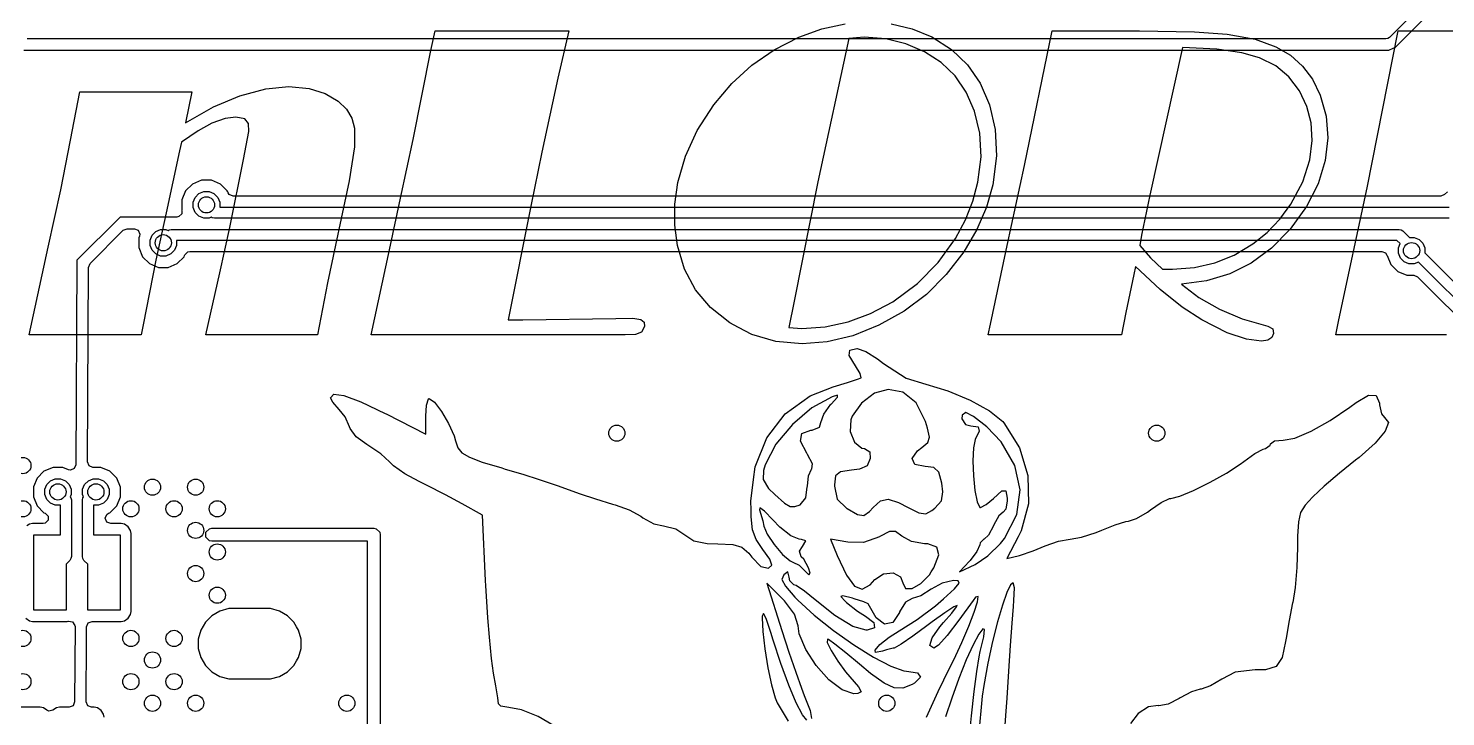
# Model space of a CAD drawing. Extents: x 94.3 to 177.3, y -118.1 to -62.3.
# Drawn here: x 137.05 to 150.18, y -110.12 to -103.75 of the extents above; entities that cross this region are included whole.
import ezdxf

# ---------------------------------------------------------------- set-up
doc = ezdxf.new("R2010")
doc.units = 0
doc.layers.add('BLACK', color=7, linetype='CONTINUOUS')

msp = doc.modelspace()

# ---------------------------------------------------------------- linework, layer by layer
at = {"layer": 'BLACK', "linetype": 'CONTINUOUS'}
for p, q in [((151.102521, -102.389321), (149.655921, -103.835921)), ((149.706838, -103.929961), (150.378595, -103.258204)), ((140.7778, -103.957489), (140.81755, -103.776322)), ((140.81755, -103.776322), (142.054213, -103.776322)), ((142.054213, -103.776322), (141.955294, -104.213211)), ((144.185354, -103.834207), (144.399643, -103.756829)), ((144.399643, -103.756829), (144.614637, -103.710527)), ((145.041008, -103.709952), (145.235314, -103.756085)), ((145.235314, -103.756085), (145.417803, -103.832376)), ((146.276011, -105.020678), (146.530635, -103.776322)), ((146.530635, -103.776322), (147.341215, -103.776322)), ((147.341215, -103.776322), (147.848671, -103.785357)), ((147.848671, -103.785357), (148.153628, -103.807096)), ((148.153628, -103.807096), (148.410855, -103.85378)), ((149.44726, -105.228224), (149.737055, -103.776322)), ((149.737055, -103.776322), (150.796214, -103.776322)), ((149.62, -103.8508), (137.04, -103.8508)), ((143.957303, -103.951556), (144.185354, -103.834207)), ((144.649537, -103.846481), (144.361758, -105.17217)), ((144.789305, -103.83494), (144.649537, -103.846481)), ((144.992038, -103.850306), (144.789305, -103.83494)), ((145.17796, -103.895204), (144.992038, -103.850306)), ((145.350026, -103.96903), (145.17796, -103.895204)), ((145.417803, -103.832376), (145.599749, -103.949126)), ((145.599749, -103.949126), (145.747495, -104.091114)), ((147.739637, -103.928729), (147.437203, -105.297466)), ((148.0553, -103.944653), (147.739637, -103.928729)), ((148.286936, -103.978457), (148.0553, -103.944653)), ((148.410855, -103.85378), (148.602424, -103.922318)), ((148.602424, -103.922318), (148.737441, -104.001468)), ((149.63944, -103.846933), (149.62, -103.8508)), ((149.655921, -103.835921), (149.63944, -103.846933)), ((149.650493, -103.9533), (149.690333, -103.936796)), ((149.690333, -103.936796), (149.690335, -103.936796)), ((149.690335, -103.936795), (149.706838, -103.929961)), ((149.690335, -103.936796), (149.690335, -103.936795)), ((137.009509, -103.9533), (149.650491, -103.9533)), ((140.614218, -104.782725), (140.7778, -103.957489)), ((143.751118, -104.094412), (143.957303, -103.951556)), ((145.505101, -104.069786), (145.350026, -103.96903)), ((145.632594, -104.193449), (145.505101, -104.069786)), ((148.452032, -104.024534), (148.286936, -103.978457)), ((148.60212, -104.099211), (148.452032, -104.024534)), ((148.737441, -104.001468), (148.849777, -104.101119)), ((149.650491, -103.9533), (149.650493, -103.9533)), ((143.564917, -104.263709), (143.751118, -104.094412)), ((145.735141, -104.342), (145.632594, -104.193449)), ((145.747495, -104.091114), (145.864565, -104.260352)), ((148.724351, -104.200783), (148.60212, -104.099211)), ((148.822243, -104.331547), (148.724351, -104.200783)), ((148.849777, -104.101119), (148.941781, -104.222861)), ((137.439672, -104.78877), (137.527049, -104.339057)), ((137.527049, -104.339057), (138.565143, -104.339057)), ((138.565143, -104.339057), (138.505792, -104.625737)), ((139.007527, -104.377526), (139.248623, -104.312499)), ((139.248623, -104.312499), (139.464017, -104.292163)), ((139.464017, -104.292163), (139.650711, -104.308656)), ((139.650711, -104.308656), (139.800537, -104.354386)), ((141.955294, -104.213211), (141.804902, -104.897946)), ((143.397487, -104.46124), (143.564917, -104.263709)), ((145.813476, -104.519125), (145.735141, -104.342)), ((145.864565, -104.260352), (145.952145, -104.460874)), ((148.890729, -104.474958), (148.822243, -104.331547)), ((148.941781, -104.222861), (149.014218, -104.369832)), ((138.766213, -104.479422), (139.007527, -104.377526)), ((139.800537, -104.354386), (139.921057, -104.426252)), ((139.921057, -104.426252), (139.996294, -104.500822)), ((143.24549, -104.696954), (143.397487, -104.46124)), ((145.952145, -104.460874), (146.004898, -104.689327)), ((148.929487, -104.626928), (148.890729, -104.474958)), ((149.014218, -104.369832), (149.068497, -104.564419)), ((138.505792, -104.625737), (138.766213, -104.479422)), ((138.871987, -104.586763), (138.748325, -104.631782)), ((138.970891, -104.573531), (138.871987, -104.586763)), ((139.055625, -104.59106), (138.970891, -104.573531)), ((139.089776, -104.634713), (139.055625, -104.59106)), ((139.996294, -104.500822), (140.045294, -104.583825)), ((140.045294, -104.583825), (140.070717, -104.677578)), ((145.862727, -104.724387), (145.813476, -104.519125)), ((149.068497, -104.564419), (149.083793, -104.765095)), ((138.621592, -104.700589), (138.468239, -104.805622)), ((138.748325, -104.631782), (138.621592, -104.700589)), ((139.044347, -104.967372), (139.093073, -104.70762)), ((139.093073, -104.70762), (139.089776, -104.634713)), ((140.070717, -104.677578), (140.071127, -104.848919)), ((143.135937, -104.935432), (143.24549, -104.696954)), ((145.873674, -104.942609), (145.862727, -104.724387)), ((146.004898, -104.689327), (146.015679, -104.934107)), ((148.93879, -104.79036), (148.929487, -104.626928)), ((137.350095, -105.24819), (137.439672, -104.78877)), ((138.468239, -104.805622), (138.449555, -104.886955)), ((140.071127, -104.848919), (140.021624, -105.16356)), ((140.497531, -105.324577), (140.614218, -104.782725)), ((148.916765, -104.968654), (148.93879, -104.79036)), ((149.083793, -104.765095), (149.059464, -104.975615)), ((138.449555, -104.886955), (138.32609, -105.459949)), ((138.915204, -105.597152), (139.044347, -104.967372)), ((141.804902, -104.897946), (141.703053, -105.397301)), ((143.065744, -105.178764), (143.135937, -104.935432)), ((145.844251, -105.177848), (145.873674, -104.942609)), ((146.015679, -104.934107), (145.981821, -105.19983)), ((148.85235, -105.173744), (148.916765, -104.968654)), ((149.059464, -104.975615), (148.994092, -105.192047)), ((146.116284, -105.761833), (146.276011, -105.020678)), ((137.233775, -105.779052), (137.350095, -105.24819)), ((138.507134, -105.257934), (138.4725, -105.341546)), ((138.507138, -105.257928), (138.507134, -105.257934)), ((138.571128, -105.193938), (138.507138, -105.257928)), ((138.571134, -105.193934), (138.571128, -105.193938)), ((138.654746, -105.1593), (138.571134, -105.193934)), ((138.654747, -105.1593), (138.654746, -105.1593)), ((138.745253, -105.1593), (138.654747, -105.1593)), ((138.828868, -105.193935), (138.745253, -105.1593)), ((138.892865, -105.257932), (138.828868, -105.193935)), ((138.896488, -105.266679), (138.892865, -105.257932)), ((140.021624, -105.16356), (139.820856, -106.109146)), ((143.037214, -105.379446), (143.065744, -105.178764)), ((144.361758, -105.17217), (144.142123, -106.276941)), ((145.796897, -105.353192), (145.844251, -105.177848)), ((145.981821, -105.19983), (145.923488, -105.408421)), ((148.741277, -105.380631), (148.85235, -105.173744)), ((148.994092, -105.192047), (148.887729, -105.403077)), ((149.187733, -106.449316), (149.44726, -105.228224)), ((138.4725, -105.341546), (138.4725, -105.432051)), ((138.577402, -105.362414), (138.596066, -105.317354)), ((138.577402, -105.411186), (138.577402, -105.362414)), ((138.596066, -105.317354), (138.630554, -105.282866)), ((138.630554, -105.282866), (138.675614, -105.264202)), ((138.675614, -105.264202), (138.724386, -105.264202)), ((138.724386, -105.264202), (138.769446, -105.282866)), ((138.769446, -105.282866), (138.803934, -105.317354)), ((138.803934, -105.317354), (138.822598, -105.362414)), ((138.822598, -105.362414), (138.822598, -105.4092)), ((138.900282, -105.275836), (138.896488, -105.266679)), ((138.91112, -105.292055), (138.900282, -105.275836)), ((138.946475, -105.3067), (138.91112, -105.292055)), ((150.130857, -105.3067), (138.946475, -105.3067)), ((140.394216, -105.802866), (140.497531, -105.324577)), ((143.035973, -105.572991), (143.037214, -105.379446)), ((145.728024, -105.525859), (145.796897, -105.353192)), ((147.437203, -105.297466), (147.360083, -105.668227)), ((148.638667, -105.519938), (148.741277, -105.380631)), ((150.166212, -105.292055), (150.130857, -105.3067)), ((150.191128, -105.267138), (150.166212, -105.292055)), ((137.899997, -105.500001), (137.500001, -105.899998)), ((137.9, -105.499999), (137.899997, -105.500001)), ((138.425543, -105.499151), (137.9, -105.499999)), ((138.32609, -105.459949), (138.231202, -105.898121)), ((138.444591, -105.495347), (138.425543, -105.499151)), ((138.471654, -105.46829), (138.444591, -105.495347)), ((138.471657, -105.437242), (138.471654, -105.46829)), ((138.473461, -105.436884), (138.471657, -105.437242)), ((138.4725, -105.432051), (138.473461, -105.436884)), ((138.596066, -105.456246), (138.577402, -105.411186)), ((138.630554, -105.490734), (138.596066, -105.456246)), ((138.675614, -105.509398), (138.630554, -105.490734)), ((138.724386, -105.509398), (138.675614, -105.509398)), ((138.744796, -105.500943), (138.724386, -105.509398)), ((138.753759, -105.506932), (138.744796, -105.500943)), ((138.75376, -105.506933), (138.753759, -105.506932)), ((138.7732, -105.5108), (138.75376, -105.506933)), ((139.1, -105.5108), (138.7732, -105.5108)), ((138.822598, -105.4092), (139.1, -105.4092)), ((139.1, -105.4092), (150.208343, -105.4092)), ((150.208343, -105.5108), (139.1, -105.5108)), ((141.703053, -105.397301), (141.492393, -106.449499)), ((145.923488, -105.408421), (145.834874, -105.614927)), ((148.521751, -105.64198), (148.638667, -105.519938)), ((148.887729, -105.403077), (148.736331, -105.611074)), ((137.621811, -105.930214), (137.929987, -105.622037)), ((137.929987, -105.622037), (137.965258, -105.607393)), ((137.965258, -105.607393), (138.032741, -105.607284)), ((138.032741, -105.607284), (138.068119, -105.621872)), ((138.068119, -105.621872), (138.082821, -105.657203)), ((138.196066, -105.667954), (138.230554, -105.633466)), ((138.230554, -105.633466), (138.275614, -105.614802)), ((138.275614, -105.614802), (138.324386, -105.614802)), ((138.324386, -105.614802), (138.344796, -105.623256)), ((138.344796, -105.623256), (138.353759, -105.617268)), ((138.353759, -105.617268), (138.35376, -105.617267)), ((138.35376, -105.617267), (138.3732, -105.6134)), ((138.3732, -105.6134), (149.7442, -105.6134)), ((138.822513, -106.014258), (138.915204, -105.597152)), ((143.061165, -105.761284), (143.035973, -105.572991)), ((145.636523, -105.696803), (145.728024, -105.525859)), ((145.834874, -105.614927), (145.713825, -105.820818)), ((148.38975, -105.747911), (148.521751, -105.64198)), ((148.736331, -105.611074), (148.561522, -105.788288)), ((149.7442, -105.6134), (149.76364, -105.617267)), ((149.76364, -105.617267), (149.780121, -105.628279)), ((149.780121, -105.628279), (149.839244, -105.687402)), ((137.059019, -106.59), (137.233775, -105.779052)), ((138.079015, -105.676417), (138.0725, -105.692143)), ((138.0725, -105.692143), (138.0725, -105.692147)), ((138.0725, -105.692147), (138.0725, -105.782653)), ((138.0725, -105.782653), (138.107135, -105.866268)), ((138.082821, -105.657203), (138.079015, -105.676417)), ((138.177402, -105.713014), (138.196066, -105.667954)), ((138.177402, -105.761786), (138.177402, -105.713014)), ((138.196066, -105.806846), (138.177402, -105.761786)), ((138.422598, -105.761786), (138.403934, -105.806846)), ((149.723158, -105.715), (138.422598, -105.715)), ((138.422598, -105.715), (138.422598, -105.761786)), ((143.127407, -105.981467), (143.061165, -105.761284)), ((145.476112, -105.920652), (145.636523, -105.696803)), ((146.103454, -105.821367), (146.116284, -105.761833)), ((147.360083, -105.668227), (147.342498, -105.761833)), ((147.342498, -105.761833), (147.442533, -105.875558)), ((148.218016, -105.85082), (148.38975, -105.747911)), ((149.753912, -105.745754), (149.723158, -105.715)), ((149.737402, -105.785614), (149.753912, -105.745754)), ((149.737402, -105.834386), (149.737402, -105.785614)), ((149.839244, -105.687402), (149.884386, -105.687402)), ((149.884386, -105.687402), (149.929446, -105.706066)), ((149.929446, -105.706066), (149.963934, -105.740554)), ((149.963934, -105.740554), (149.982598, -105.785614)), ((149.982598, -105.785614), (149.982598, -105.830756)), ((137.499999, -105.900002), (137.490379, -107.791937)), ((137.500001, -105.899998), (137.499999, -105.900002)), ((138.107135, -105.866268), (138.171132, -105.930265)), ((138.231202, -105.898121), (138.112683, -106.497493)), ((138.230554, -105.841334), (138.196066, -105.806846)), ((138.275614, -105.859998), (138.230554, -105.841334)), ((138.324386, -105.859998), (138.275614, -105.859998)), ((138.369446, -105.841334), (138.324386, -105.859998)), ((138.403934, -105.806846), (138.369446, -105.841334)), ((138.428868, -105.930265), (138.492865, -105.866268)), ((138.492865, -105.866268), (138.497428, -105.855253)), ((138.497428, -105.855253), (138.500282, -105.848364)), ((138.500282, -105.848364), (138.527343, -105.821305)), ((138.527343, -105.821305), (138.546475, -105.8175)), ((138.546475, -105.8175), (149.583957, -105.8175)), ((140.224406, -106.59), (140.394216, -105.802866)), ((145.713825, -105.820818), (145.55137, -106.03231)), ((145.960572, -106.490532), (146.103454, -105.821367)), ((147.442533, -105.875558), (147.552791, -105.980369)), ((148.038237, -105.923603), (148.218016, -105.85082)), ((148.561522, -105.788288), (148.37542, -105.925009)), ((149.583957, -105.8175), (149.619312, -105.832145)), ((149.619312, -105.832145), (149.629482, -105.851173)), ((149.629482, -105.851173), (149.630616, -105.850704)), ((149.630616, -105.850704), (149.6325, -105.855252)), ((149.6325, -105.855252), (149.6325, -105.855253)), ((149.6325, -105.855253), (149.667135, -105.938868)), ((149.756066, -105.879446), (149.737402, -105.834386)), ((149.790554, -105.913934), (149.756066, -105.879446)), ((149.835614, -105.932598), (149.790554, -105.913934)), ((149.924245, -105.916087), (149.884386, -105.932598)), ((151.662529, -107.654371), (149.924245, -105.916087)), ((149.982598, -105.830756), (151.751842, -107.6)), ((137.601108, -107.157138), (137.607168, -105.965312)), ((137.607168, -105.965312), (137.621811, -105.930214)), ((138.171132, -105.930265), (138.254747, -105.9649)), ((138.254747, -105.9649), (138.254749, -105.9649)), ((138.254749, -105.9649), (138.345251, -105.9649)), ((138.345251, -105.9649), (138.345253, -105.9649)), ((138.345253, -105.9649), (138.428868, -105.930265)), ((138.694652, -106.59), (138.822513, -106.014258)), ((143.229368, -106.171648), (143.127407, -105.981467)), ((145.283101, -106.115468), (145.476112, -105.920652)), ((145.55137, -106.03231), (145.367098, -106.21508)), ((147.286444, -106.031844), (147.215186, -106.384103)), ((147.302015, -105.957472), (147.286444, -106.031844)), ((147.530996, -106.17101), (147.302015, -105.957472)), ((147.552791, -105.980369), (147.646214, -105.982384)), ((147.646214, -105.982384), (147.848441, -105.967498)), ((147.848441, -105.967498), (148.038237, -105.923603)), ((148.17645, -106.024977), (147.962089, -106.090093)), ((148.37542, -105.925009), (148.17645, -106.024977)), ((149.667135, -105.938868), (149.731132, -106.002865)), ((149.731132, -106.002865), (149.814747, -106.0375)), ((149.814747, -106.0375), (149.879991, -106.0375)), ((149.884386, -105.932598), (149.835614, -105.932598)), ((149.879991, -106.0375), (149.915346, -106.052145)), ((139.820856, -106.109146), (139.727067, -106.59)), ((143.367893, -106.33644), (143.229368, -106.171648)), ((145.054736, -106.283169), (145.283101, -106.115468)), ((147.735024, -106.333378), (147.530996, -106.17101)), ((147.962089, -106.090093), (147.729012, -106.120321)), ((147.729012, -106.120321), (147.890499, -106.242822)), ((149.915346, -106.052145), (151.532855, -107.669654)), ((144.142123, -106.276941), (144.093579, -106.52039)), ((144.849255, -106.393276), (145.054736, -106.283169)), ((145.367098, -106.21508), (145.159701, -106.371084)), ((147.890499, -106.242822), (148.08237, -106.352412)), ((141.629047, -106.451331), (142.490003, -106.437592)), ((142.490003, -106.437592), (142.646807, -106.435577)), ((142.646807, -106.435577), (142.721727, -106.446813)), ((143.546781, -106.478442), (143.367893, -106.33644)), ((144.64189, -106.470284), (144.849255, -106.393276)), ((145.159701, -106.371084), (144.927058, -106.501339)), ((147.215186, -106.384103), (147.172505, -106.59)), ((147.916957, -106.452247), (147.735024, -106.333378)), ((148.08237, -106.352412), (148.292034, -106.440234)), ((148.292034, -106.440234), (148.528602, -106.508117)), ((138.112683, -106.497493), (138.095647, -106.59)), ((141.492393, -106.449499), (141.629047, -106.451331)), ((142.728374, -106.564412), (142.672819, -106.585969)), ((142.721727, -106.446813), (142.752379, -106.472452)), ((142.755983, -106.513063), (142.728374, -106.564412)), ((142.752379, -106.472452), (142.755983, -106.513063)), ((143.626609, -106.52039), (143.546781, -106.478442)), ((143.750316, -106.585395), (143.626609, -106.52039)), ((144.093579, -106.52039), (144.214296, -106.531381)), ((144.214296, -106.531381), (144.430906, -106.516079)), ((144.430906, -106.516079), (144.64189, -106.470284)), ((144.927058, -106.501339), (144.68436, -106.597714)), ((145.939872, -106.59), (145.960572, -106.490532)), ((148.152457, -106.570912), (147.916957, -106.452247)), ((148.332766, -106.631234), (148.152457, -106.570912)), ((148.528602, -106.508117), (148.575514, -106.532864)), ((148.575514, -106.532864), (148.582458, -106.576444)), ((149.157833, -106.59), (149.187733, -106.449316)), ((138.095647, -106.59), (137.059019, -106.59)), ((139.727067, -106.59), (138.694652, -106.59)), ((142.578846, -106.59), (140.224406, -106.59)), ((142.672819, -106.585969), (142.578846, -106.59)), ((143.971691, -106.649975), (143.750316, -106.585395)), ((144.215579, -106.672065), (143.971691, -106.649975)), ((144.448077, -106.65372), (144.215579, -106.672065)), ((144.68436, -106.597714), (144.448077, -106.65372)), ((147.172505, -106.59), (145.939872, -106.59)), ((148.47035, -106.648618), (148.332766, -106.631234)), ((148.529384, -106.639353), (148.47035, -106.648618)), ((148.564324, -106.615383), (148.529384, -106.639353)), ((148.582458, -106.576444), (148.564324, -106.615383)), ((150.183653, -106.59), (149.157833, -106.59)), ((144.652658, -106.780719), (144.656364, -106.730863)), ((144.709918, -106.877799), (144.652658, -106.780719)), ((144.656364, -106.730863), (144.722271, -106.716246)), ((144.722271, -106.716246), (144.726534, -106.716224)), ((144.726534, -106.716224), (144.805965, -106.742955)), ((144.805965, -106.742955), (144.912864, -106.810864)), ((144.912864, -106.810864), (144.968339, -106.855992)), ((144.752218, -106.947675), (144.709918, -106.877799)), ((144.762484, -106.987139), (144.752218, -106.947675)), ((144.968339, -106.855992), (145.180145, -106.989764)), ((144.289288, -107.155611), (144.504139, -107.070206)), ((144.504139, -107.070206), (144.635532, -107.031126)), ((144.635532, -107.031126), (144.72972, -107.000546)), ((144.72972, -107.000546), (144.762484, -106.987139)), ((145.013836, -107.094701), (144.887519, -107.130638)), ((145.149647, -107.121039), (145.013836, -107.094701)), ((145.180145, -106.989764), (145.360176, -107.046503)), ((145.360176, -107.046503), (145.56652, -107.106803)), ((137.598012, -107.766169), (137.601108, -107.157138)), ((139.84851, -107.172289), (139.878984, -107.138797)), ((139.868719, -107.213905), (139.84851, -107.172289)), ((139.930266, -107.281813), (139.868719, -107.213905)), ((139.878984, -107.138797), (139.971874, -107.151295)), ((139.971874, -107.151295), (140.12938, -107.210422)), ((140.12938, -107.210422), (140.353701, -107.316818)), ((140.738762, -107.239481), (140.756553, -107.182695)), ((140.756553, -107.182695), (140.763162, -107.179094)), ((140.763162, -107.179094), (140.810458, -107.213703)), ((140.810458, -107.213703), (140.87514, -107.299782)), ((144.059392, -107.320753), (144.289288, -107.155611)), ((144.494375, -107.162701), (144.306562, -107.264737)), ((144.483167, -107.232489), (144.483861, -107.231749)), ((144.483861, -107.231749), (144.542516, -107.166011)), ((144.543925, -107.147673), (144.494375, -107.162701)), ((144.542516, -107.166011), (144.543925, -107.147673)), ((144.766041, -107.221949), (144.679807, -107.343882)), ((144.887519, -107.130638), (144.766041, -107.221949)), ((145.27191, -107.219267), (145.149647, -107.121039)), ((145.358587, -107.392517), (145.27191, -107.219267)), ((145.56652, -107.106803), (145.771871, -107.193172)), ((145.771871, -107.193172), (145.950023, -107.29268)), ((149.287977, -107.260358), (149.347641, -107.215177)), ((149.347641, -107.215177), (149.460261, -107.1477)), ((149.460261, -107.1477), (149.533, -107.15048)), ((149.533, -107.15048), (149.562311, -107.223135)), ((149.562311, -107.223135), (149.562748, -107.238382)), ((139.984411, -107.347259), (139.930266, -107.281813)), ((140.024885, -107.441313), (139.984411, -107.347259)), ((140.353701, -107.316818), (140.364763, -107.322404)), ((140.364763, -107.322404), (140.731622, -107.508054)), ((140.731622, -107.343431), (140.738762, -107.239481)), ((140.731622, -107.508054), (140.731622, -107.343431)), ((140.87514, -107.299782), (140.941173, -107.411618)), ((143.888737, -107.541786), (144.059392, -107.320753)), ((144.306562, -107.264737), (144.125725, -107.419507)), ((144.390231, -107.402295), (144.417507, -107.323375)), ((144.417507, -107.323375), (144.483167, -107.232489)), ((144.679807, -107.343882), (144.667091, -107.37697)), ((145.69763, -107.334386), (145.693874, -107.368045)), ((145.730946, -107.309433), (145.69763, -107.334386)), ((145.804462, -107.344446), (145.730946, -107.309433)), ((145.925131, -107.441638), (145.804462, -107.344446)), ((145.950023, -107.29268), (146.074766, -107.3924)), ((149.105416, -107.383022), (149.287977, -107.260358)), ((149.562748, -107.238382), (149.580092, -107.322447)), ((149.580092, -107.322447), (149.610381, -107.355888)), ((149.610381, -107.355888), (149.645164, -107.40015)), ((140.029302, -107.45722), (140.024885, -107.441313)), ((140.086801, -107.534302), (140.029302, -107.45722)), ((140.941173, -107.411618), (140.992527, -107.523499)), ((144.125725, -107.419507), (143.974034, -107.603246)), ((144.213837, -107.502711), (144.295619, -107.473474)), ((144.295619, -107.473474), (144.308607, -107.473178)), ((144.308607, -107.473178), (144.377299, -107.443099)), ((144.377299, -107.443099), (144.390231, -107.402295)), ((144.667091, -107.37697), (144.662303, -107.484583)), ((144.662303, -107.484583), (144.701735, -107.582138)), ((145.377795, -107.452291), (145.358587, -107.392517)), ((145.396376, -107.537933), (145.377795, -107.452291)), ((145.693874, -107.368045), (145.728933, -107.419417)), ((145.728933, -107.419417), (145.77798, -107.431125)), ((145.77798, -107.431125), (145.846109, -107.440221)), ((145.855064, -107.480969), (145.818812, -107.559565)), ((145.846109, -107.440221), (145.855064, -107.480969)), ((146.059424, -107.581691), (145.925131, -107.441638)), ((146.074766, -107.3924), (146.085251, -107.40418)), ((146.085251, -107.40418), (146.230094, -107.634653)), ((148.778041, -107.545343), (148.92899, -107.481355)), ((148.92899, -107.481355), (149.105416, -107.383022)), ((149.614, -107.48145), (149.522152, -107.592069)), ((149.645164, -107.40015), (149.614, -107.48145)), ((140.184933, -107.605449), (140.086801, -107.534302)), ((140.203952, -107.615977), (140.184933, -107.605449)), ((140.316158, -107.691205), (140.203952, -107.615977)), ((140.992527, -107.523499), (141.007625, -107.57116)), ((141.007625, -107.57116), (141.028716, -107.634323)), ((143.781563, -107.812823), (143.888737, -107.541786)), ((143.974034, -107.603246), (143.873661, -107.792185)), ((144.201048, -107.575372), (144.213837, -107.502711)), ((144.258725, -107.685203), (144.201048, -107.575372)), ((144.701735, -107.582138), (144.77004, -107.63769)), ((145.324265, -107.631969), (145.379951, -107.587932)), ((145.379951, -107.587932), (145.396376, -107.537933)), ((145.818812, -107.559565), (145.801621, -107.635113)), ((146.186467, -107.797826), (146.059424, -107.581691)), ((148.506962, -107.64139), (148.551322, -107.611494)), ((148.551322, -107.611494), (148.553477, -107.598669)), ((148.553477, -107.598669), (148.589534, -107.570795)), ((148.589534, -107.570795), (148.671916, -107.564973)), ((148.671916, -107.564973), (148.778041, -107.545343)), ((149.522152, -107.592069), (149.374879, -107.724287)), ((140.395198, -107.764217), (140.316158, -107.691205)), ((141.028716, -107.634323), (141.066228, -107.682118)), ((141.066228, -107.682118), (141.135799, -107.723406)), ((141.135799, -107.723406), (141.253062, -107.767044)), ((144.266586, -107.696103), (144.258725, -107.685203)), ((144.312325, -107.782838), (144.266586, -107.696103)), ((144.77004, -107.63769), (144.794139, -107.64139)), ((144.794139, -107.64139), (144.842917, -107.673942)), ((144.845226, -107.736009), (144.818356, -107.80217)), ((144.842917, -107.673942), (144.845226, -107.736009)), ((145.233995, -107.734915), (145.284394, -107.662142)), ((145.258518, -107.788643), (145.233995, -107.734915)), ((145.284394, -107.662142), (145.324265, -107.631969)), ((145.801621, -107.635113), (145.796829, -107.75537)), ((145.796829, -107.75537), (145.802496, -107.895495)), ((146.230094, -107.634653), (146.306552, -107.891009)), ((148.30721, -107.761949), (148.408464, -107.689648)), ((148.408464, -107.689648), (148.486795, -107.646617)), ((148.486795, -107.646617), (148.506962, -107.64139)), ((149.340818, -107.751407), (149.192778, -107.871031)), ((149.374879, -107.724287), (149.340818, -107.751407)), ((137.195328, -107.851061), (137.131338, -107.915051)), ((137.195334, -107.851057), (137.195328, -107.851061)), ((137.278946, -107.816423), (137.195334, -107.851057)), ((137.278947, -107.816423), (137.278946, -107.816423)), ((137.369453, -107.816423), (137.278947, -107.816423)), ((137.421247, -107.837877), (137.369453, -107.816423)), ((137.440126, -107.841682), (137.421247, -107.837877)), ((137.475555, -107.827218), (137.440126, -107.841682)), ((137.490379, -107.791937), (137.475555, -107.827218)), ((137.598011, -107.766423), (137.598012, -107.766169)), ((137.612656, -107.801778), (137.598011, -107.766423)), ((137.648011, -107.816423), (137.612656, -107.801778)), ((137.721053, -107.816423), (137.648011, -107.816423)), ((137.804668, -107.851058), (137.721053, -107.816423)), ((137.868665, -107.915055), (137.804668, -107.851058)), ((140.433477, -107.801185), (140.395198, -107.764217)), ((140.538288, -107.874944), (140.433477, -107.801185)), ((140.668543, -107.947611), (140.538288, -107.874944)), ((141.253062, -107.767044), (141.433654, -107.821892)), ((141.433654, -107.821892), (141.467549, -107.831743)), ((141.467549, -107.831743), (141.631121, -107.880284)), ((141.631121, -107.880284), (141.780942, -107.927938)), ((143.7669, -107.929964), (143.781563, -107.812823)), ((143.856956, -107.845991), (143.854659, -107.929964)), ((143.873661, -107.792185), (143.856956, -107.845991)), ((144.275449, -107.893756), (144.303098, -107.832778)), ((144.303098, -107.832778), (144.30573, -107.830872)), ((144.30573, -107.830872), (144.312325, -107.782838)), ((144.57056, -107.858691), (144.52629, -107.895851)), ((144.674089, -107.84368), (144.57056, -107.858691)), ((144.746555, -107.834418), (144.674089, -107.84368)), ((144.818356, -107.80217), (144.746555, -107.834418)), ((145.355544, -107.809602), (145.258518, -107.788643)), ((145.43474, -107.817979), (145.355544, -107.809602)), ((145.48112, -107.861314), (145.43474, -107.817979)), ((145.508784, -107.964113), (145.48112, -107.861314)), ((146.234726, -108.024147), (146.186467, -107.797826)), ((147.993227, -107.954132), (148.144827, -107.869587)), ((148.144827, -107.869587), (148.272534, -107.787743)), ((148.272534, -107.787743), (148.30721, -107.761949)), ((149.192778, -107.871031), (149.051431, -107.99162)), ((137.097185, -107.9975), (137.0967, -107.99867)), ((137.0967, -107.99867), (137.0967, -108.089176)), ((137.131334, -107.915057), (137.097185, -107.9975)), ((137.131338, -107.915051), (137.131334, -107.915057)), ((137.201602, -108.019537), (137.220266, -107.974477)), ((137.220266, -107.974477), (137.254754, -107.939989)), ((137.254754, -107.939989), (137.299814, -107.921325)), ((137.299814, -107.921325), (137.348586, -107.921325)), ((137.348586, -107.921325), (137.393646, -107.939989)), ((137.393646, -107.939989), (137.428134, -107.974477)), ((137.428134, -107.974477), (137.446798, -108.019537)), ((137.553202, -108.019537), (137.571866, -107.974477)), ((137.571866, -107.974477), (137.606354, -107.939989)), ((137.606354, -107.939989), (137.651414, -107.921325)), ((137.651414, -107.921325), (137.700186, -107.921325)), ((137.700186, -107.921325), (137.745246, -107.939989)), ((137.745246, -107.939989), (137.779734, -107.974477)), ((137.779734, -107.974477), (137.798398, -108.019537)), ((137.9033, -107.99867), (137.868665, -107.915055)), ((137.9033, -108.089176), (137.9033, -107.99867)), ((140.737364, -107.981854), (140.668543, -107.947611)), ((140.911997, -108.071344), (140.737364, -107.981854)), ((141.780942, -107.927938), (141.947891, -107.9849)), ((141.947891, -107.9849), (142.161424, -108.060855)), ((143.742113, -108.127976), (143.7669, -107.929964)), ((143.854659, -107.929964), (143.904261, -108.010865)), ((143.904261, -108.010865), (143.964008, -108.069083)), ((144.249388, -108.099734), (144.264073, -107.996823)), ((144.264073, -107.996823), (144.264645, -107.991638)), ((144.264645, -107.991638), (144.275449, -107.893756)), ((144.516439, -107.978464), (144.51639, -107.991638)), ((144.51639, -107.991638), (144.54021, -108.110463)), ((144.52629, -107.895851), (144.516439, -107.978464)), ((145.519817, -108.043635), (145.508784, -107.964113)), ((145.802496, -107.895495), (145.816682, -108.030647)), ((146.306552, -107.891009), (146.312228, -108.154195)), ((147.841422, -108.029377), (147.993227, -107.954132)), ((149.051431, -107.99162), (148.946256, -108.087988)), ((137.0967, -108.089176), (137.131335, -108.172791)), ((137.201602, -108.068309), (137.201602, -108.019537)), ((137.220266, -108.113369), (137.201602, -108.068309)), ((137.254754, -108.147857), (137.220266, -108.113369)), ((137.299814, -108.166521), (137.254754, -108.147857)), ((137.446798, -108.068309), (137.43847, -108.088412)), ((137.43847, -108.088412), (137.445332, -108.098681)), ((137.445332, -108.098681), (137.445332, -108.098682)), ((137.445332, -108.098682), (137.449199, -108.118122)), ((137.446798, -108.019537), (137.446798, -108.068309)), ((137.449199, -108.118122), (137.449199, -108.641601)), ((137.550801, -108.118122), (137.554668, -108.098682)), ((137.550801, -108.641601), (137.550801, -108.118122)), ((137.553202, -108.068309), (137.553202, -108.019537)), ((137.561529, -108.088413), (137.553202, -108.068309)), ((137.554668, -108.098682), (137.554669, -108.098681)), ((137.554669, -108.098681), (137.561529, -108.088413)), ((137.745246, -108.147857), (137.700186, -108.166521)), ((137.779734, -108.113369), (137.745246, -108.147857)), ((137.798398, -108.068309), (137.779734, -108.113369)), ((137.798398, -108.019537), (137.798398, -108.068309)), ((137.868665, -108.172791), (137.9033, -108.089176)), ((141.068046, -108.15426), (140.911997, -108.071344)), ((142.161424, -108.060855), (142.302722, -108.108073)), ((142.302722, -108.108073), (142.459745, -108.155717)), ((143.742707, -108.209105), (143.742113, -108.127976)), ((143.964008, -108.069083), (144.05265, -108.146744)), ((144.05265, -108.146744), (144.105172, -108.180075)), ((144.197554, -108.162553), (144.249388, -108.099734)), ((144.54021, -108.110463), (144.625779, -108.194307)), ((144.873841, -108.188078), (144.942779, -108.125697)), ((144.942779, -108.125697), (145.011889, -108.11003)), ((145.011889, -108.11003), (145.107503, -108.140961)), ((145.107503, -108.140961), (145.19751, -108.186625)), ((145.444746, -108.193951), (145.50591, -108.126944)), ((145.50591, -108.126944), (145.519817, -108.043635)), ((145.816682, -108.030647), (145.837449, -108.135987)), ((145.837449, -108.135987), (145.862855, -108.186675)), ((145.921379, -108.161125), (145.988245, -108.103973)), ((145.988245, -108.103973), (146.065571, -108.035115)), ((146.065571, -108.035115), (146.103047, -108.033535)), ((146.114404, -108.124999), (146.101744, -108.204056)), ((146.103047, -108.033535), (146.114158, -108.101481)), ((146.114158, -108.101481), (146.114404, -108.124999)), ((146.202871, -108.252297), (146.234726, -108.024147)), ((147.442811, -108.209105), (147.54163, -108.142612)), ((147.54163, -108.142612), (147.618277, -108.106273)), ((147.618277, -108.106273), (147.631961, -108.103973)), ((147.631961, -108.103973), (147.713103, -108.083324)), ((147.713103, -108.083324), (147.841422, -108.029377)), ((148.942467, -108.091728), (148.873281, -108.165483)), ((148.946256, -108.087988), (148.942467, -108.091728)), ((137.131335, -108.172791), (137.195332, -108.236788)), ((137.195332, -108.236788), (137.20624, -108.241306)), ((137.20624, -108.241306), (137.2333, -108.268366)), ((137.2333, -108.268366), (137.2333, -108.306634)), ((137.347599, -108.166521), (137.299814, -108.166521)), ((137.347599, -108.44), (137.347599, -108.166521)), ((137.700186, -108.166521), (137.652401, -108.166521)), ((137.652401, -108.166521), (137.652401, -108.44)), ((137.762894, -108.2875), (137.777539, -108.252145)), ((137.777539, -108.252145), (137.79376, -108.241306)), ((137.79376, -108.241306), (137.804668, -108.236788)), ((137.804668, -108.236788), (137.868665, -108.172791)), ((141.257284, -108.257658), (141.068046, -108.15426)), ((141.285256, -108.864176), (141.257284, -108.257658)), ((142.459745, -108.155717), (142.484245, -108.162638)), ((142.484245, -108.162638), (142.614714, -108.210525)), ((142.614714, -108.210525), (142.720961, -108.268886)), ((142.720961, -108.268886), (142.739874, -108.283898)), ((143.743194, -108.275723), (143.742707, -108.209105)), ((143.7569, -108.393801), (143.743194, -108.275723)), ((143.824617, -108.190604), (143.821804, -108.209105)), ((143.821804, -108.209105), (143.852719, -108.311702)), ((143.86866, -108.222664), (143.824617, -108.190604)), ((143.945814, -108.303724), (143.86866, -108.222664)), ((144.105172, -108.180075), (144.148865, -108.179999)), ((144.148865, -108.179999), (144.197554, -108.162553)), ((144.625779, -108.194307), (144.632036, -108.198246)), ((144.632036, -108.198246), (144.728633, -108.253857)), ((144.728633, -108.253857), (144.787236, -108.262832)), ((144.787236, -108.262832), (144.840749, -108.223788)), ((144.840749, -108.223788), (144.873841, -108.188078)), ((145.19751, -108.186625), (145.298341, -108.2366)), ((145.298341, -108.2366), (145.360135, -108.246014)), ((145.360135, -108.246014), (145.416971, -108.215878)), ((145.416971, -108.215878), (145.444746, -108.193951)), ((145.862855, -108.186675), (145.867893, -108.188078)), ((145.867893, -108.188078), (145.921379, -108.161125)), ((146.037668, -108.264865), (145.991247, -108.349184)), ((146.077453, -108.230131), (146.037668, -108.264865)), ((146.101744, -108.204056), (146.077453, -108.230131)), ((146.089569, -108.473917), (146.202871, -108.252297)), ((146.312228, -108.154195), (146.244726, -108.405158)), ((147.313009, -108.290063), (147.414204, -108.229939)), ((147.414204, -108.229939), (147.442811, -108.209105)), ((148.832362, -108.233283), (148.812136, -108.320437)), ((148.873281, -108.165483), (148.832362, -108.233283)), ((137.060006, -108.343447), (137.037351, -108.358585)), ((137.089904, -108.337501), (137.060006, -108.343447)), ((137.089908, -108.3375), (137.089904, -108.337501)), ((137.187107, -108.3375), (137.089908, -108.3375)), ((137.20624, -108.333694), (137.187107, -108.3375)), ((137.2333, -108.306634), (137.20624, -108.333694)), ((137.777539, -108.322855), (137.762894, -108.2875)), ((137.812894, -108.3375), (137.777539, -108.322855)), ((137.91009, -108.3375), (137.812894, -108.3375)), ((137.910095, -108.3375), (137.91009, -108.3375)), ((137.939993, -108.343447), (137.910095, -108.3375)), ((137.973898, -108.366102), (137.939993, -108.343447)), ((137.996553, -108.400007), (137.973898, -108.366102)), ((138.002499, -108.429906), (137.996553, -108.400007)), ((138.694567, -108.417039), (138.727039, -108.384567)), ((138.727039, -108.384567), (138.75, -108.38)), ((138.75, -108.38), (140.25, -108.38)), ((140.25, -108.38), (140.272961, -108.384567)), ((140.272961, -108.384567), (140.305433, -108.417039)), ((142.739874, -108.283898), (142.844091, -108.340226)), ((142.844091, -108.340226), (142.932202, -108.35629)), ((142.932202, -108.35629), (143.046948, -108.385781)), ((143.046948, -108.385781), (143.128642, -108.440396)), ((143.791048, -108.483886), (143.7569, -108.393801)), ((143.852719, -108.311702), (143.861803, -108.36151)), ((143.861803, -108.36151), (143.892137, -108.435088)), ((144.01077, -108.371023), (143.945814, -108.303724)), ((144.112117, -108.451564), (144.01077, -108.371023)), ((145.023936, -108.40967), (144.935992, -108.455286)), ((145.079277, -108.409305), (145.023936, -108.40967)), ((145.138279, -108.453363), (145.079277, -108.409305)), ((145.988245, -108.35629), (145.942154, -108.443003)), ((145.991247, -108.349184), (145.988245, -108.35629)), ((146.244726, -108.405158), (146.218104, -108.460078)), ((146.939112, -108.419492), (146.991595, -108.39742)), ((146.991595, -108.39742), (147.114215, -108.347676)), ((147.114215, -108.347676), (147.212582, -108.317951)), ((147.212582, -108.317951), (147.239944, -108.314237)), ((147.239944, -108.314237), (147.313009, -108.290063)), ((148.812136, -108.320437), (148.805031, -108.45225)), ((137.1, -109.14), (137.1, -108.44)), ((137.1, -108.44), (137.347599, -108.44)), ((137.652401, -108.44), (137.9, -108.44)), ((137.9, -108.44), (137.9, -109.14)), ((138.002499, -108.613008), (138.002499, -108.429906)), ((138.694567, -108.462961), (138.694567, -108.417039)), ((138.727039, -108.495433), (138.694567, -108.462961)), ((138.75, -108.5), (138.727039, -108.495433)), ((140.19, -108.5), (138.75, -108.5)), ((140.19, -115.7), (140.19, -108.5)), ((140.305433, -108.417039), (140.31, -108.44)), ((140.31, -108.44), (140.31, -115.7)), ((143.128642, -108.440396), (143.213103, -108.496134)), ((143.213103, -108.496134), (143.337304, -108.521162)), ((143.337304, -108.521162), (143.436131, -108.524502)), ((143.436131, -108.524502), (143.573468, -108.530069)), ((143.573468, -108.530069), (143.6585, -108.555073)), ((143.853057, -108.57593), (143.791048, -108.483886)), ((143.892137, -108.435088), (143.957067, -108.531002)), ((143.957067, -108.531002), (144.03489, -108.622453)), ((144.18758, -108.48212), (144.112117, -108.451564)), ((144.188393, -108.482449), (144.18758, -108.48212)), ((144.209029, -108.4828), (144.188393, -108.482449)), ((144.249972, -108.497522), (144.209029, -108.4828)), ((144.21936, -108.548734), (144.249972, -108.497522)), ((144.640633, -108.508047), (144.478491, -108.48212)), ((144.478491, -108.48212), (144.541919, -108.633925)), ((144.785283, -108.512198), (144.640633, -108.508047)), ((144.931223, -108.458099), (144.785283, -108.512198)), ((144.935992, -108.455286), (144.931223, -108.458099)), ((145.22928, -108.502347), (145.138279, -108.453363)), ((145.350248, -108.524502), (145.22928, -108.502347)), ((145.379764, -108.525486), (145.350248, -108.524502)), ((145.464706, -108.553885), (145.379764, -108.525486)), ((145.862086, -108.532305), (145.835505, -108.595328)), ((145.86426, -108.515497), (145.862086, -108.532305)), ((145.899037, -108.482449), (145.86426, -108.515497)), ((145.901201, -108.48225), (145.899037, -108.482449)), ((145.942154, -108.443003), (145.901201, -108.48225)), ((145.935483, -108.636224), (146.051985, -108.52154)), ((146.051985, -108.52154), (146.089569, -108.473917)), ((146.218104, -108.460078), (146.11154, -108.660498)), ((146.35545, -108.590564), (146.467802, -108.542675)), ((146.467802, -108.542675), (146.591374, -108.498499)), ((146.591374, -108.498499), (146.699093, -108.481526)), ((146.699093, -108.481526), (146.80404, -108.46357)), ((146.80404, -108.46357), (146.939112, -108.419492)), ((148.805031, -108.45225), (148.803963, -108.55464)), ((137.445332, -108.661041), (137.43432, -108.677522)), ((137.449199, -108.641601), (137.445332, -108.661041)), ((137.554668, -108.661041), (137.550801, -108.641601)), ((137.56568, -108.677522), (137.554668, -108.661041)), ((138.0025, -109.150095), (138.002499, -108.613008)), ((143.6585, -108.555073), (143.722736, -108.611969)), ((143.722736, -108.611969), (143.751749, -108.649257)), ((143.751749, -108.649257), (143.834331, -108.732864)), ((143.91651, -108.666756), (143.853057, -108.57593)), ((143.934949, -108.722478), (143.91651, -108.666756)), ((144.03489, -108.622453), (144.103899, -108.682643)), ((144.192736, -108.592118), (144.21936, -108.548734)), ((144.206765, -108.643353), (144.192736, -108.592118)), ((144.231666, -108.667484), (144.206765, -108.643353)), ((144.276333, -108.74528), (144.231666, -108.667484)), ((144.541919, -108.633925), (144.626391, -108.813454)), ((145.434687, -108.748045), (145.482246, -108.626038)), ((145.482246, -108.626038), (145.464706, -108.553885)), ((145.835505, -108.595328), (145.771166, -108.67948)), ((145.820033, -108.71473), (145.935483, -108.636224)), ((146.11154, -108.660498), (146.228617, -108.6317)), ((146.228617, -108.6317), (146.35545, -108.590564)), ((148.803963, -108.55464), (148.797167, -108.743721)), ((137.43432, -108.677522), (137.4, -108.711842)), ((137.4, -108.711842), (137.4, -109.14)), ((137.6, -108.711842), (137.56568, -108.677522)), ((137.6, -109.14), (137.6, -108.711842)), ((143.834331, -108.732864), (143.903805, -108.750997)), ((143.903805, -108.750997), (143.905844, -108.750273)), ((143.905844, -108.750273), (143.934949, -108.722478)), ((144.08453, -108.785068), (144.045223, -108.810637)), ((144.095861, -108.831489), (144.08453, -108.785068)), ((144.103899, -108.682643), (144.130049, -108.692714)), ((144.130049, -108.692714), (144.187275, -108.721602)), ((144.187275, -108.721602), (144.22202, -108.755794)), ((144.22202, -108.755794), (144.278145, -108.812739)), ((144.291718, -108.797368), (144.276333, -108.74528)), ((144.278145, -108.812739), (144.291718, -108.797368)), ((144.890737, -108.855584), (144.970359, -108.800982)), ((144.970359, -108.800982), (145.059853, -108.793831)), ((145.059853, -108.793831), (145.128287, -108.830608)), ((145.394846, -108.809962), (145.411039, -108.784796)), ((145.411039, -108.784796), (145.434687, -108.748045)), ((145.767467, -108.683478), (145.672847, -108.784796)), ((145.672847, -108.784796), (145.820033, -108.71473)), ((145.771166, -108.67948), (145.767467, -108.683478)), ((148.797167, -108.743721), (148.781071, -108.928017)), ((141.287626, -108.913251), (141.285256, -108.864176)), ((141.302217, -109.156871), (141.287626, -108.913251)), ((144.03312, -109.03286), (143.888945, -108.889396)), ((143.888945, -108.889396), (144.027895, -109.32723)), ((144.045223, -108.810637), (144.029483, -108.8534)), ((144.029483, -108.8534), (144.061208, -108.917615)), ((144.061208, -108.917615), (144.14835, -109.017632)), ((144.101917, -108.868385), (144.095861, -108.831489)), ((144.137792, -108.902979), (144.101917, -108.868385)), ((144.161502, -108.911279), (144.137792, -108.902979)), ((144.238348, -108.961312), (144.161502, -108.911279)), ((144.626391, -108.813454), (144.70072, -108.915145)), ((144.70072, -108.915145), (144.771969, -108.94349)), ((144.771969, -108.94349), (144.847205, -108.902976)), ((144.847205, -108.902976), (144.890737, -108.855584)), ((145.128287, -108.830608), (145.147185, -108.884787)), ((145.147185, -108.884787), (145.172029, -108.938029)), ((145.172029, -108.938029), (145.234074, -108.937367)), ((145.234074, -108.937367), (145.31459, -108.891708)), ((145.31459, -108.891708), (145.394846, -108.809962)), ((145.513249, -108.887038), (145.410978, -108.945032)), ((145.616401, -108.862719), (145.513249, -108.887038)), ((145.661118, -108.867602), (145.616401, -108.862719)), ((145.626432, -108.940895), (145.669396, -108.889568)), ((145.669396, -108.889568), (145.661118, -108.867602)), ((146.145683, -108.903433), (146.111495, -108.975775)), ((146.170064, -108.885624), (146.145683, -108.903433)), ((146.181606, -108.931487), (146.170064, -108.885624)), ((146.177278, -109.050165), (146.181606, -108.931487)), ((148.781071, -108.928017), (148.75912, -109.068406)), ((144.052402, -109.052751), (144.03312, -109.03286)), ((144.143929, -109.176346), (144.052402, -109.052751)), ((144.14835, -109.017632), (144.17532, -109.04543)), ((144.17532, -109.04543), (144.326727, -109.184891)), ((144.337544, -109.041575), (144.238348, -108.961312)), ((144.518595, -109.188408), (144.337544, -109.041575)), ((144.593208, -109.004807), (144.573801, -109.011241)), ((144.573801, -109.011241), (144.615294, -109.054797)), ((144.68341, -109.028796), (144.593208, -109.004807)), ((144.615294, -109.054797), (144.627781, -109.066458)), ((144.627781, -109.066458), (144.729479, -109.14697)), ((144.698211, -109.0331), (144.68341, -109.028796)), ((144.787812, -109.062183), (144.698211, -109.0331)), ((144.826986, -109.080407), (144.787812, -109.062183)), ((145.172959, -109.065208), (145.118576, -109.153908)), ((145.234839, -109.029138), (145.172959, -109.065208)), ((145.315021, -109.004485), (145.234839, -109.029138)), ((145.410978, -108.945032), (145.315021, -109.004485)), ((145.450606, -109.097191), (145.525662, -109.033969)), ((145.525662, -109.033969), (145.626432, -108.940895)), ((145.798499, -109.050165), (145.667688, -109.232504)), ((145.822926, -109.018683), (145.798499, -109.050165)), ((145.810524, -109.157977), (145.839868, -109.061775)), ((145.845349, -109.011223), (145.822926, -109.018683)), ((145.839868, -109.061775), (145.845349, -109.011223)), ((146.111495, -108.975775), (146.070528, -109.093509)), ((146.172875, -109.105641), (146.177278, -109.050165)), ((148.75912, -109.068406), (148.758486, -109.071191)), ((137.4, -109.14), (137.1, -109.14)), ((137.9, -109.14), (137.6, -109.14)), ((137.973898, -109.213898), (137.996553, -109.179993)), ((137.996553, -109.179993), (138.0025, -109.150095)), ((138.750133, -109.189538), (138.689538, -109.250133)), ((138.75014, -109.189532), (138.750133, -109.189538)), ((138.82436, -109.146682), (138.75014, -109.189532)), ((138.907145, -109.1245), (138.82436, -109.146682)), ((138.907147, -109.1245), (138.907145, -109.1245)), ((139.292853, -109.1245), (138.907147, -109.1245)), ((139.292854, -109.1245), (139.292853, -109.1245)), ((139.375639, -109.146682), (139.292854, -109.1245)), ((139.449859, -109.189532), (139.375639, -109.146682)), ((139.449866, -109.189538), (139.449859, -109.189532)), ((139.510461, -109.250133), (139.449866, -109.189538)), ((141.306372, -109.210276), (141.302217, -109.156871)), ((143.847314, -109.193979), (143.846539, -109.210276)), ((143.858408, -109.168075), (143.847314, -109.193979)), ((143.883641, -109.217062), (143.858408, -109.168075)), ((144.178631, -109.283736), (144.143929, -109.176346)), ((144.326727, -109.184891), (144.505601, -109.326869)), ((144.68414, -109.289988), (144.518595, -109.188408)), ((144.729479, -109.14697), (144.802897, -109.193141)), ((144.802897, -109.193141), (144.879595, -109.25257)), ((144.900394, -109.210458), (144.826986, -109.080407)), ((145.116672, -109.158827), (145.055594, -109.252759)), ((145.118576, -109.153908), (145.116672, -109.158827)), ((145.280121, -109.224425), (145.450606, -109.097191)), ((145.538831, -109.162857), (145.420787, -109.247096)), ((145.525857, -109.252197), (145.602485, -109.1659)), ((145.620996, -109.109021), (145.538831, -109.162857)), ((145.602485, -109.1659), (145.647146, -109.106815)), ((145.651821, -109.095935), (145.620996, -109.109021)), ((145.647146, -109.106815), (145.651821, -109.095935)), ((145.761361, -109.287466), (145.810524, -109.157977)), ((146.070528, -109.093509), (146.025815, -109.247493)), ((146.161605, -109.258752), (146.172875, -109.105641)), ((148.758486, -109.071191), (148.725034, -109.233172)), ((137.026102, -109.213898), (137.060007, -109.236553)), ((137.060007, -109.236553), (137.089905, -109.2425)), ((137.089905, -109.2425), (137.410094, -109.242499)), ((137.410094, -109.242499), (137.418838, -109.240759)), ((137.418838, -109.240759), (137.423013, -109.23993)), ((137.423013, -109.23993), (137.460546, -109.247396)), ((137.460546, -109.247396), (137.481806, -109.279215)), ((137.482766, -109.289223), (137.479214, -109.987754)), ((137.481806, -109.279215), (137.482766, -109.289223)), ((137.589687, -109.403616), (137.590253, -109.292245)), ((137.590253, -109.292245), (137.605077, -109.256964)), ((137.605077, -109.256964), (137.640249, -109.242499)), ((137.640249, -109.242499), (137.910094, -109.242499)), ((137.910094, -109.242499), (137.939993, -109.236553)), ((137.939993, -109.236553), (137.973898, -109.213898)), ((138.646682, -109.32436), (138.6245, -109.407145)), ((138.689532, -109.25014), (138.646682, -109.32436)), ((138.689538, -109.250133), (138.689532, -109.25014)), ((139.510467, -109.25014), (139.510461, -109.250133)), ((139.534922, -109.292499), (139.510467, -109.25014)), ((139.553318, -109.324362), (139.534922, -109.292499)), ((139.5755, -109.407147), (139.553318, -109.324362)), ((141.320292, -109.389211), (141.306372, -109.210276)), ((143.846539, -109.210276), (143.852276, -109.335892)), ((143.925118, -109.344535), (143.883641, -109.217062)), ((144.027895, -109.32723), (144.092724, -109.526243)), ((144.189475, -109.357396), (144.178631, -109.283736)), ((144.505601, -109.326869), (144.694996, -109.460329)), ((144.809282, -109.323509), (144.68414, -109.289988)), ((144.819724, -109.323301), (144.809282, -109.323509)), ((144.885452, -109.301008), (144.819724, -109.323301)), ((144.879595, -109.25257), (144.885452, -109.301008)), ((144.980093, -109.269047), (144.900394, -109.210458)), ((145.055594, -109.252759), (144.980093, -109.269047)), ((145.022362, -109.389522), (145.115645, -109.330561)), ((145.115645, -109.330561), (145.280121, -109.224425)), ((145.372458, -109.282893), (145.240152, -109.379039)), ((145.420787, -109.247096), (145.372458, -109.282893)), ((145.419372, -109.394251), (145.489853, -109.292705)), ((145.489853, -109.292705), (145.525857, -109.252197)), ((145.667688, -109.232504), (145.557899, -109.373609)), ((145.69642, -109.437879), (145.761361, -109.287466)), ((145.88834, -109.311631), (145.851148, -109.361812)), ((145.906104, -109.31673), (145.88834, -109.311631)), ((145.899949, -109.384483), (145.906104, -109.31673)), ((146.025815, -109.247493), (145.980384, -109.428586)), ((146.147122, -109.464559), (146.161605, -109.258752)), ((148.725034, -109.233172), (148.697081, -109.396336)), ((137.586719, -109.987246), (137.589669, -109.407145)), ((137.589669, -109.407145), (137.589687, -109.403616)), ((138.6245, -109.407145), (138.6245, -109.492854)), ((139.5755, -109.492853), (139.5755, -109.407147)), ((141.339778, -109.586012), (141.320292, -109.389211)), ((143.852276, -109.335892), (143.871504, -109.49793)), ((143.946777, -109.41529), (143.925118, -109.344535)), ((144.019261, -109.633655), (143.946777, -109.41529)), ((144.249189, -109.502393), (144.189475, -109.357396)), ((144.451665, -109.407615), (144.448922, -109.437351)), ((144.448922, -109.437351), (144.484452, -109.512062)), ((144.459807, -109.411282), (144.451665, -109.407615)), ((144.518986, -109.453802), (144.459807, -109.411282)), ((144.619711, -109.533904), (144.518986, -109.453802)), ((144.694996, -109.460329), (144.877967, -109.574235)), ((144.891496, -109.508041), (144.936347, -109.456985)), ((144.936347, -109.456985), (145.022362, -109.389522)), ((145.133005, -109.451806), (145.068945, -109.489191)), ((145.240152, -109.379039), (145.133005, -109.451806)), ((145.399956, -109.465099), (145.419372, -109.394251)), ((145.557899, -109.373609), (145.477459, -109.463317)), ((145.619744, -109.596853), (145.69642, -109.437879)), ((145.799015, -109.459898), (145.736433, -109.598514)), ((145.851148, -109.361812), (145.799015, -109.459898)), ((145.865386, -109.522267), (145.899949, -109.384483)), ((145.980384, -109.428586), (145.937267, -109.627648)), ((148.692507, -109.428641), (148.661116, -109.577861)), ((148.697081, -109.396336), (148.692507, -109.428641)), ((138.6245, -109.492854), (138.646682, -109.575639)), ((138.646682, -109.575639), (138.689532, -109.649859)), ((139.535133, -109.607135), (139.553318, -109.575638)), ((139.553318, -109.575638), (139.5755, -109.492853)), ((141.358606, -109.723012), (141.339778, -109.586012)), ((143.871504, -109.49793), (143.899708, -109.671019)), ((144.092724, -109.526243), (144.156471, -109.712913)), ((144.346328, -109.650908), (144.249189, -109.502393)), ((144.484452, -109.512062), (144.545319, -109.610003)), ((144.745849, -109.638906), (144.619711, -109.533904)), ((144.877967, -109.574235), (145.037568, -109.65755)), ((144.896835, -109.531768), (144.891496, -109.508041)), ((144.961386, -109.517247), (144.896835, -109.531768)), ((144.996144, -109.505358), (144.961386, -109.517247)), ((145.0605, -109.491721), (144.996144, -109.505358)), ((145.068945, -109.489191), (145.0605, -109.491721)), ((145.436644, -109.491721), (145.399956, -109.465099)), ((145.477459, -109.463317), (145.436644, -109.491721)), ((145.834009, -109.704778), (145.854728, -109.571833)), ((145.854728, -109.571833), (145.865386, -109.522267)), ((146.130821, -109.703073), (146.147122, -109.464559)), ((148.661116, -109.577861), (148.605122, -109.659834)), ((138.689532, -109.649859), (138.689538, -109.649866)), ((138.689538, -109.649866), (138.750133, -109.710461)), ((138.750133, -109.710461), (138.75014, -109.710467)), ((138.75014, -109.710467), (138.82436, -109.753317)), ((139.375638, -109.753318), (139.449862, -109.710465)), ((139.449862, -109.710465), (139.510465, -109.649862)), ((139.510465, -109.649862), (139.522106, -109.6297)), ((139.522106, -109.6297), (139.535133, -109.607135)), ((141.379017, -109.839749), (141.358606, -109.723012)), ((143.899708, -109.671019), (143.932376, -109.829786)), ((144.092979, -109.832081), (144.019261, -109.633655)), ((144.156471, -109.712913), (144.210292, -109.86178)), ((144.464059, -109.782411), (144.346328, -109.650908)), ((144.545319, -109.610003), (144.618587, -109.70943)), ((144.618587, -109.70943), (144.659343, -109.756719)), ((144.848111, -109.723628), (144.745849, -109.638906)), ((144.974364, -109.81546), (144.848111, -109.723628)), ((145.037568, -109.65755), (145.156853, -109.699239)), ((145.156853, -109.699239), (145.183451, -109.701986)), ((145.183451, -109.701986), (145.285028, -109.717457)), ((145.285028, -109.717457), (145.311158, -109.757548)), ((145.476746, -109.891023), (145.580445, -109.675295)), ((145.580445, -109.675295), (145.619744, -109.596853)), ((145.736433, -109.598514), (145.667889, -109.770284)), ((145.80959, -109.892548), (145.834009, -109.704778)), ((145.937267, -109.627648), (145.899493, -109.835538)), ((146.114101, -109.954304), (146.130821, -109.703073)), ((148.226849, -109.713602), (148.10323, -109.777308)), ((148.410365, -109.692107), (148.226849, -109.713602)), ((148.506772, -109.691137), (148.410365, -109.692107)), ((148.605122, -109.659834), (148.506772, -109.691137)), ((138.82436, -109.753317), (138.824362, -109.753318)), ((138.824362, -109.753318), (138.907147, -109.7755)), ((138.907147, -109.7755), (138.907151, -109.7755)), ((138.907151, -109.7755), (139.292849, -109.7755)), ((139.292849, -109.7755), (139.292853, -109.7755)), ((139.292853, -109.7755), (139.375638, -109.753318)), ((141.397149, -109.951511), (141.379017, -109.839749)), ((143.932376, -109.829786), (143.964997, -109.94886)), ((144.161682, -109.995385), (144.092979, -109.832081)), ((144.585547, -109.876369), (144.464059, -109.782411)), ((144.659343, -109.756719), (144.739381, -109.847672)), ((144.739381, -109.847672), (144.762581, -109.894188)), ((145.069197, -109.858791), (144.974364, -109.81546)), ((145.234056, -109.826665), (145.149973, -109.8603)), ((145.257992, -109.812773), (145.234056, -109.826665)), ((145.311158, -109.757548), (145.257992, -109.812773)), ((145.667889, -109.770284), (145.602399, -109.954304)), ((145.899493, -109.835538), (145.884508, -109.933277)), ((147.999167, -109.838693), (147.912148, -109.869391)), ((148.10323, -109.777308), (147.999167, -109.838693)), ((137.479214, -109.987754), (137.46439, -110.023035)), ((137.586718, -109.9875), (137.586719, -109.987246)), ((137.601363, -110.022855), (137.586718, -109.9875)), ((141.404226, -110.00687), (141.397149, -109.951511)), ((143.964997, -109.94886), (143.986345, -109.996357)), ((144.210292, -109.86178), (144.236486, -109.9279)), ((144.236486, -109.9279), (144.289983, -110.066576)), ((144.693959, -109.912251), (144.585547, -109.876369)), ((144.732158, -109.910712), (144.693959, -109.912251)), ((144.762581, -109.894188), (144.732158, -109.910712)), ((145.149973, -109.8603), (145.069197, -109.858791)), ((145.367035, -110.128642), (145.476746, -109.891023)), ((145.602399, -109.954304), (145.54355, -110.125222)), ((145.78368, -110.117764), (145.80959, -109.892548)), ((145.884508, -109.933277), (145.872702, -110.037604)), ((146.103409, -110.114755), (146.114101, -109.954304)), ((147.708424, -109.957147), (147.606639, -110.00999)), ((147.718118, -109.950397), (147.708424, -109.957147)), ((147.82052, -109.893535), (147.718118, -109.950397)), ((147.901655, -109.870198), (147.82052, -109.893535)), ((147.912148, -109.869391), (147.901655, -109.870198)), ((137.16009, -110.0375), (136.839908, -110.0375)), ((137.160095, -110.0375), (137.16009, -110.0375)), ((137.189993, -110.043447), (137.160095, -110.0375)), ((137.22222, -110.064981), (137.189993, -110.043447)), ((137.240245, -110.072447), (137.22222, -110.064981)), ((137.277778, -110.064981), (137.240245, -110.072447)), ((137.310004, -110.043447), (137.277778, -110.064981)), ((137.339904, -110.037501), (137.310004, -110.043447)), ((137.339908, -110.0375), (137.339904, -110.037501)), ((137.429216, -110.0375), (137.339908, -110.0375)), ((137.46439, -110.023035), (137.429216, -110.0375)), ((137.636718, -110.0375), (137.601363, -110.022855)), ((137.66009, -110.0375), (137.636718, -110.0375)), ((137.660095, -110.0375), (137.66009, -110.0375)), ((137.689993, -110.043447), (137.660095, -110.0375)), ((137.723898, -110.066102), (137.689993, -110.043447)), ((137.746553, -110.100007), (137.723898, -110.066102)), ((137.752499, -110.129906), (137.746553, -110.100007)), ((141.425058, -110.026695), (141.404226, -110.00687)), ((141.499089, -110.039333), (141.425058, -110.026695)), ((141.618753, -110.061379), (141.499089, -110.039333)), ((141.772221, -110.123304), (141.618753, -110.061379)), ((143.986345, -109.996357), (144.087952, -110.165661)), ((144.219119, -110.10838), (144.161682, -109.995385)), ((144.259041, -110.155882), (144.219119, -110.10838)), ((144.289983, -110.066576), (144.302466, -110.140965)), ((145.758487, -110.363049), (145.78368, -110.117764)), ((145.872702, -110.037604), (145.857391, -110.204586)), ((146.087683, -110.336715), (146.103409, -110.114755)), ((147.327202, -110.095981), (147.257723, -110.187573)), ((147.42246, -110.032856), (147.327202, -110.095981)), ((147.512694, -110.022012), (147.42246, -110.032856)), ((147.520048, -110.023687), (147.512694, -110.022012)), ((147.606639, -110.00999), (147.520048, -110.023687)), ((141.914066, -110.207309), (141.772221, -110.123304))]:
    msp.add_line(p, q, dxfattribs=at)
at = {"layer": 'BLACK'}
for centre in [(138.7, -105.3868), (138.3, -105.7374), (149.86, -105.81), (142.5, -107.5), (147.5, -107.5), (137, -107.8), (137.3242, -108.043923), (137.6758, -108.043923), (138.2, -108), (138.6, -108), (137, -108.2), (138, -108.2), (138.4, -108.2), (138.8, -108.2), (138.6, -108.4), (138.8, -108.6), (138.6, -108.8), (138.8, -109), (137, -109.4), (138, -109.4), (138.4, -109.4), (138.2, -109.6), (137, -109.8), (138, -109.8), (138.4, -109.8), (138.2, -110), (138.6, -110), (140, -110), (145, -110)]:
    msp.add_circle(centre, 0.075, dxfattribs=at)

doc.saveas('drawing.dxf')
